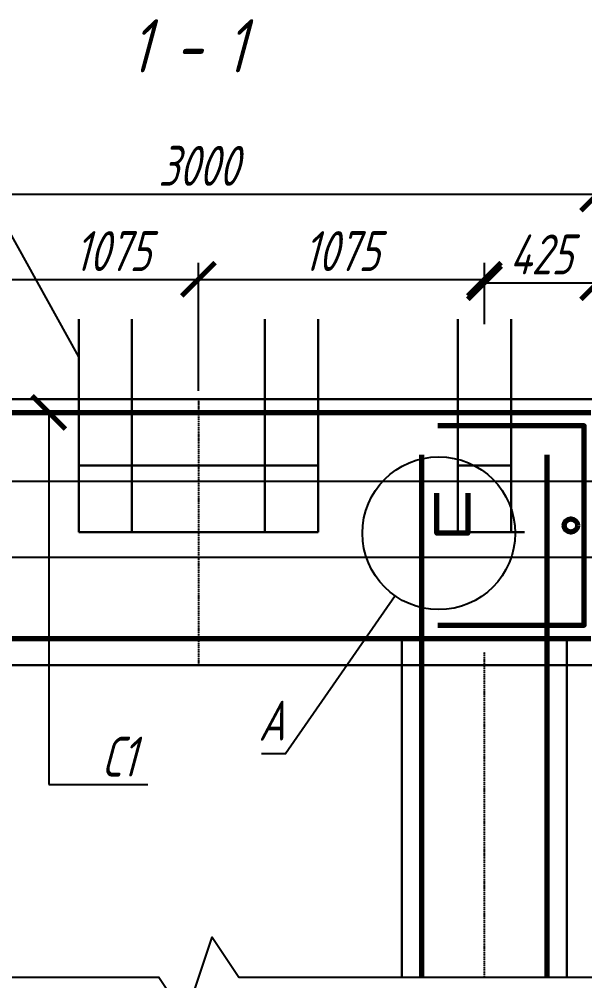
# Model space of a CAD drawing. Header units: millimetres. Extents: x 18535 to 117897, y 11356 to 27315.
# Drawn here: x 42896 to 45022, y 15588 to 19201 of the extents above; entities that cross this region are included whole.
import ezdxf
from ezdxf import colors
from ezdxf.entities.mleader import LeaderData, LeaderLine
from ezdxf.enums import TextEntityAlignment as Align
from ezdxf.math import Vec2, Vec3

# ---------------------------------------------------------------- set-up
doc = ezdxf.new("R2010")
doc.units = ezdxf.units.MM
doc.linetypes.add('ОСЕВАЯ_МЕЛКАЯ', pattern=[8, 5, -1.5, 0, -1.5])
for name, color, linetype, lineweight in [('Dimensions', 1, 'Continuous', 25), ('Обозначения', 102, 'Continuous', 25), ('Основная', 134, 'Continuous', 70)]:
    doc.layers.add(name, color=color, linetype=linetype, lineweight=lineweight)
doc.styles.add('!Жартун', font='simplex.shx', dxfattribs={"width": 0.7, "oblique": 15, "height": 3})
doc.styles.add('Build', font='simplex.shx', dxfattribs={"width": 0.7, "oblique": 15})
doc.dimstyles.new('!Жартун_размер', dxfattribs={"dimtxt": 3, "dimasz": 2.5, "dimexe": 1.25, "dimexo": 0.625, "dimtad": 1, "dimdec": 0, "dimtxsty": '!Жартун', "dimblk": 'ARCHTICK', "dimcen": 2.5, "dimaunit": 1, "dimadec": 0, "dimazin": 0, "dimtfac": 1, "dimtdec": 0, "dimtix": 1, "dimtmove": 1, "dimatfit": 2, "dimldrblk": 'NONE', "dimfxl": 1, "dimtfill": 1, "dimlwd": 25, "dimarcsym": 0})

# ---------------------------------------------------------------- blocks, each defined once
blk = doc.blocks.new('_ArchTick')
at = {"color": 0, "linetype": 'ByBlock', "const_width": 0.15}
blk.add_lwpolyline([(-0.5, -0.5), (0.5, 0.5)], dxfattribs=at)
blk = doc.blocks.new('*D42')
at = {"layer": 'Defpoints', "color": 0, "transparency": 16777216}
for p in [(45069.6, 18543.8), (42069.6, 17773.5), (45069.6, 17773.5)]:
    blk.add_point(p, dxfattribs=at)
at = {"layer": 'Обозначения', "color": 0, "lineweight": -2, "transparency": 16777216}
for p, q in [((42069.6, 17804.8), (42069.6, 18606.3)), ((45069.6, 17804.8), (45069.6, 18606.3))]:
    blk.add_line(p, q, dxfattribs=at)
at = {"layer": 'Обозначения', "color": 0, "linetype": 'Continuous', "lineweight": 25, "transparency": 16777216}
blk.add_line((42069.6, 18543.8), (45069.6, 18543.8), dxfattribs=at)
at = {"layer": 'Обозначения', "color": 0, "lineweight": 25, "transparency": 16777216, "xscale": 125, "yscale": 125, "zscale": 125, "rotation": 180}
blk.add_blockref('_ArchTick', (42069.6, 18543.8), dxfattribs=at)
at = {"layer": 'Обозначения', "color": 0, "lineweight": 25, "transparency": 16777216, "xscale": 125, "yscale": 125, "zscale": 125}
blk.add_blockref('_ArchTick', (45069.6, 18543.8), dxfattribs=at)
at = {"layer": 'Обозначения', "color": 0, "transparency": 16777216, "insert": (43569.6, 18650), "char_height": 150, "attachment_point": 5, "style": '!Жартун', "bg_fill": 3, "box_fill_scale": 1.1, "bg_fill_color": 256, "bg_fill_true_color": 13158600, "bg_fill_transparency": 0}
blk.add_mtext('3000', dxfattribs=at)
blk = doc.blocks.new('_None')
blk = doc.blocks.new('*D56')
at = {"layer": 'Defpoints', "color": 0, "transparency": 16777216}
for p in [(43569.6, 18223.6), (42494.6, 18023.5), (43569.6, 17773.5)]:
    blk.add_point(p, dxfattribs=at)
at = {"layer": 'Обозначения', "color": 0, "lineweight": -2, "transparency": 16777216}
for p, q in [((42494.6, 18054.8), (42494.6, 18286.1)), ((43569.6, 17804.8), (43569.6, 18286.1))]:
    blk.add_line(p, q, dxfattribs=at)
at = {"layer": 'Обозначения', "color": 0, "linetype": 'Continuous', "lineweight": 25, "transparency": 16777216}
blk.add_line((42494.6, 18223.6), (43569.6, 18223.6), dxfattribs=at)
at = {"layer": 'Обозначения', "color": 0, "lineweight": 25, "transparency": 16777216, "xscale": 125, "yscale": 125, "zscale": 125, "rotation": 180}
blk.add_blockref('_ArchTick', (42494.6, 18223.6), dxfattribs=at)
at = {"layer": 'Обозначения', "color": 0, "lineweight": 25, "transparency": 16777216, "xscale": 125, "yscale": 125, "zscale": 125}
blk.add_blockref('_ArchTick', (43569.6, 18223.6), dxfattribs=at)
at = {"layer": 'Обозначения', "color": 0, "transparency": 16777216, "insert": (43247, 18329.8), "char_height": 150, "attachment_point": 5, "style": '!Жартун', "bg_fill": 3, "box_fill_scale": 1.1, "bg_fill_color": 256, "bg_fill_true_color": 13158600, "bg_fill_transparency": 0}
blk.add_mtext('1075', dxfattribs=at)
blk = doc.blocks.new('*D57')
at = {"layer": 'Defpoints', "color": 0, "transparency": 16777216}
for p in [(44644.6, 18223.6), (44644.6, 18023.5), (43569.6, 17773.5)]:
    blk.add_point(p, dxfattribs=at)
at = {"layer": 'Обозначения', "color": 0, "lineweight": -2, "transparency": 16777216}
for p, q in [((43569.6, 17804.8), (43569.6, 18286.1)), ((44644.6, 18054.8), (44644.6, 18286.1))]:
    blk.add_line(p, q, dxfattribs=at)
at = {"layer": 'Обозначения', "color": 0, "linetype": 'Continuous', "lineweight": 25, "transparency": 16777216}
blk.add_line((43569.6, 18223.6), (44644.6, 18223.6), dxfattribs=at)
at = {"layer": 'Обозначения', "color": 0, "lineweight": 25, "transparency": 16777216, "xscale": 125, "yscale": 125, "zscale": 125, "rotation": 180}
blk.add_blockref('_ArchTick', (43569.6, 18223.6), dxfattribs=at)
at = {"layer": 'Обозначения', "color": 0, "lineweight": 25, "transparency": 16777216, "xscale": 125, "yscale": 125, "zscale": 125}
blk.add_blockref('_ArchTick', (44644.6, 18223.6), dxfattribs=at)
at = {"layer": 'Обозначения', "color": 0, "transparency": 16777216, "insert": (44107.1, 18329.8), "char_height": 150, "attachment_point": 5, "style": '!Жартун', "bg_fill": 3, "box_fill_scale": 1.1, "bg_fill_color": 256, "bg_fill_true_color": 13158600, "bg_fill_transparency": 0}
blk.add_mtext('1075', dxfattribs=at)
blk = doc.blocks.new('*D58')
at = {"layer": 'Defpoints', "color": 0, "transparency": 16777216}
for p in [(45069.6, 18211), (44644.6, 18023.5), (45069.6, 17773.5)]:
    blk.add_point(p, dxfattribs=at)
at = {"layer": 'Обозначения', "color": 0, "lineweight": -2, "transparency": 16777216}
for p, q in [((44644.6, 18054.8), (44644.6, 18273.5)), ((45069.6, 17804.8), (45069.6, 18273.5))]:
    blk.add_line(p, q, dxfattribs=at)
at = {"layer": 'Обозначения', "color": 0, "linetype": 'Continuous', "lineweight": 25, "transparency": 16777216}
blk.add_line((44644.6, 18211), (45069.6, 18211), dxfattribs=at)
at = {"layer": 'Обозначения', "color": 0, "lineweight": 25, "transparency": 16777216, "xscale": 125, "yscale": 125, "zscale": 125, "rotation": 180}
blk.add_blockref('_ArchTick', (44644.6, 18211), dxfattribs=at)
at = {"layer": 'Обозначения', "color": 0, "lineweight": 25, "transparency": 16777216, "xscale": 125, "yscale": 125, "zscale": 125}
blk.add_blockref('_ArchTick', (45069.6, 18211), dxfattribs=at)
at = {"layer": 'Обозначения', "color": 0, "transparency": 16777216, "insert": (44857.1, 18317.3), "char_height": 150, "attachment_point": 5, "style": '!Жартун', "bg_fill": 3, "box_fill_scale": 1.1, "bg_fill_color": 256, "bg_fill_true_color": 13158600, "bg_fill_transparency": 0}
blk.add_mtext('425', dxfattribs=at)

msp = doc.modelspace()

# ---------------------------------------------------------------- linework, layer by layer
at = {"layer": 'Dimensions', "linetype": 'ОСЕВАЯ_МЕЛКАЯ'}
msp.add_lwpolyline([(44644.6, 15601.4), (44644.6, 16823.5)], dxfattribs=at)
at = {"layer": 'Dimensions'}
msp.add_lwpolyline([(41948.9, 15601.4), (43421, 15601.4), (43521, 15451.4), (43621, 15751.4), (43721, 15601.4), (45193.2, 15601.4)], dxfattribs=at)
at = {"layer": 'Обозначения', "lineweight": 30}
msp.add_lwpolyline([(42069.6, 17773.5), (45069.6, 17773.5), (45069.6, 16773.5), (42069.6, 16773.5)], close=True, dxfattribs=at)
for points in [[(43119.6, 17723.5), (44019.6, 17723.5)], [(44544.6, 17723.5), (44744.6, 17723.5)], [(43119.6, 17523.5), (44019.6, 17523.5)], [(44544.6, 17523.5), (44744.6, 17523.5)], [(43119.6, 17273.5), (44019.6, 17273.5)], [(44494.6, 17273.5), (44794.6, 17273.5)], [(44334.6, 15601.4), (44334.6, 16873.5), (44954.6, 16873.5), (44954.6, 15601.4)]]:
    msp.add_lwpolyline(points, dxfattribs=at)
at = {"layer": 'Обозначения'}
msp.add_lwpolyline([(44308.8, 17033.7), (43896.3, 16440.3), (43806.3, 16440.3)], dxfattribs=at)
msp.add_circle((44472.8, 17269.5), 287.2, dxfattribs=at)
at = {"layer": 'Основная', "lineweight": 70}
for points in [[(42094.6, 17723.5), (45044.6, 17723.5)], [(44469.6, 16923.5), (45019.6, 16923.5), (45019.6, 17673.5), (44469.6, 17673.5)], [(42094.6, 16873.5), (45044.6, 16873.5)]]:
    msp.add_lwpolyline(points, dxfattribs=at)
at = {"layer": 'Основная'}
for points in [[(44409.6, 15601.4), (44409.6, 17563.5)], [(44879.6, 17563.5), (44879.6, 15601.4)], [(44582.3, 17419.5), (44582.3, 17269.5), (44465.9, 17269.5), (44465.9, 17419.5)]]:
    msp.add_lwpolyline(points, dxfattribs=at)
at = {"layer": 'Основная', "lineweight": 70}
msp.add_circle((44969.6, 17298.5), 25, dxfattribs=at)

# ---------------------------------------------------------------- texts
at = {"layer": 'Dimensions', "style": 'Build', "oblique": 15, "width": 0.7}
msp.add_text('1 - 1', height=200, dxfattribs=at).set_placement((43529.3, 19001.1), align=Align.CENTER)
at = {"layer": 'Обозначения', "style": '!Жартун', "oblique": 15, "width": 0.7}
msp.add_text('А', height=150, dxfattribs=at).set_placement((43893.8, 16490.3), align=Align.RIGHT)

# ---------------------------------------------------------------- leaders
at = {"layer": 'Обозначения'}
ml = msp.add_multileader_mtext('Standard', dxfattribs=at)
ml.set_content('БА2', color=256, style='!Жартун')
ml.set_leader_properties()
ml.set_arrow_properties(name='ARCHTICK')
ml.build(insert=Vec2(0, 0))
ml.multileader.update_dxf_attribs({"text_left_attachment_type": 6, "text_right_attachment_type": 6, "dogleg_length": 2, "arrow_head_size": 125, "scale": 50})
ctx = ml.context
ctx.base_point, ctx.scale, ctx.char_height, ctx.arrow_head_size, ctx.landing_gap_size, ctx.plane_origin = Vec3(45332.1, 17465.7), 50, 150, 125, 100, Vec3(42394.6, 17465.7)
ctx.left_attachment, ctx.right_attachment = 6, 6
notes = []
notes.append((ctx, [(0, (1, 1, 0), (45232.1, 17465.7), (1, 0), 100, [(1, [(42394.6, 17465.7), (44744.6, 17465.7)], 0, [])])]))
ctx.mtext.insert, ctx.mtext.flow_direction = Vec3(45432.1, 17645.7), 5
ml = msp.add_multileader_mtext('Standard', dxfattribs=at)
ml.set_content('Д1/200', color=256, style='!Жартун')
ml.set_leader_properties()
ml.set_arrow_properties(name='ARCHTICK')
ml.build(insert=Vec2(0, 0))
ml.multileader.update_dxf_attribs({"text_left_attachment_type": 6, "text_right_attachment_type": 6, "dogleg_length": 2, "arrow_head_size": 125, "scale": 50})
ctx = ml.context
ctx.base_point, ctx.scale, ctx.char_height, ctx.arrow_head_size, ctx.landing_gap_size, ctx.plane_origin = Vec3(45407.5, 17179.1), 50, 150, 125, 100, Vec3(42119.6, 17179.1)
ctx.left_attachment, ctx.right_attachment = 6, 6
notes.append((ctx, [(0, (1, 1, 0), (45307.5, 17179.1), (1, 0), 100, [(1, [(42119.6, 17179.1), (45019.6, 17179.1)], 0, [])])]))
ctx.mtext.insert, ctx.mtext.flow_direction = Vec3(45507.5, 17379.1), 5
for ctx, leaders in notes:
    for number, flags, end, landing, length, lines in leaders:
        leader = LeaderData()
        leader.index, (leader.has_last_leader_line, leader.has_dogleg_vector, leader.attachment_direction) = number, flags
        leader.last_leader_point, leader.dogleg_vector, leader.dogleg_length = Vec3(end), Vec3(landing), length
        for number, points, colour, breaks in lines:
            line = LeaderLine()
            line.index, line.vertices, line.color, line.breaks = number, Vec3.list(points), colors.encode_raw_color(colour), breaks
            leader.lines.append(line)
        ctx.leaders.append(leader)

# ---------------------------------------------------------------- next in the draw order: dimensions: what is measured, and where the dimension line sits
dim = msp.add_linear_dim(base=(45069.6, 18543.8), p1=(42069.6, 17773.5), p2=(45069.6, 17773.5), dimstyle='!Жартун_размер', dxfattribs=at)
dim.commit()
dim.dimension.update_dxf_attribs({"geometry": '*D42', "text_midpoint": (43569.6, 18650)})

# ---------------------------------------------------------------- next in the draw order: dimensions: what is measured, and where the dimension line sits
dim = msp.add_linear_dim(base=(43569.6, 18223.6), p1=(42494.6, 18023.5), p2=(43569.6, 17773.5), dimstyle='!Жартун_размер', dxfattribs=at)
dim.commit()
dim.dimension.update_dxf_attribs({"geometry": '*D56', "text_midpoint": (43247, 18223.6), "dimtype": 160})

# ---------------------------------------------------------------- next in the draw order: linework, layer by layer
at = {"layer": 'Обозначения', "lineweight": 30}
for points in [[(43119.6, 18073.5), (43119.6, 17273.5)], [(43319.6, 18073.5), (43319.6, 17273.5)]]:
    msp.add_lwpolyline(points, dxfattribs=at)

# ---------------------------------------------------------------- next in the draw order: dimensions: what is measured, and where the dimension line sits
at = {"layer": 'Обозначения'}
dim = msp.add_linear_dim(base=(44644.6, 18223.6), p1=(43569.6, 17773.5), p2=(44644.6, 18023.5), dimstyle='!Жартун_размер', dxfattribs=at)
dim.commit()
dim.dimension.update_dxf_attribs({"geometry": '*D57', "text_midpoint": (44107.1, 18329.8)})

# ---------------------------------------------------------------- next in the draw order: leaders
ml = msp.add_multileader_mtext('Standard', dxfattribs=at)
ml.set_content('БА1', color=256, style='!Жартун')
ml.set_leader_properties()
ml.set_arrow_properties(name='NONE')
ml.build(insert=Vec2(0, 0))
ml.multileader.update_dxf_attribs({"text_left_attachment_type": 6, "text_right_attachment_type": 6, "dogleg_length": 2, "arrow_head_size": 125, "scale": 50})
ctx = ml.context
ctx.base_point, ctx.scale, ctx.char_height, ctx.arrow_head_size, ctx.landing_gap_size, ctx.plane_origin = Vec3(42160, 18689.2), 50, 150, 125, 100, Vec3(43119.6, 17931.8)
ctx.left_attachment, ctx.right_attachment = 6, 6
notes = []
notes.append((ctx, [(0, (1, 1, 0), (42700.2, 18689.2), (-1, 0), 100, [(0, [(43119.6, 17931.8)], 0, [])])]))
ctx.mtext.insert, ctx.mtext.flow_direction = Vec3(42260, 18869.2), 5
ml = msp.add_multileader_mtext('Standard', dxfattribs=at)
ml.set_content('С1', color=256, style='!Жартун')
ml.set_leader_properties()
ml.set_arrow_properties(name='ARCHTICK')
ml.build(insert=Vec2(0, 0))
ml.multileader.update_dxf_attribs({"text_left_attachment_type": 6, "text_right_attachment_type": 6, "dogleg_length": 2, "arrow_head_size": 125, "scale": 50})
ctx = ml.context
ctx.base_point, ctx.scale, ctx.char_height, ctx.arrow_head_size, ctx.landing_gap_size, ctx.plane_origin = Vec3(43106.8, 16324.8), 50, 150, 125, 100, Vec3(43006.8, 17723.5)
ctx.left_attachment, ctx.right_attachment = 6, 6
notes.append((ctx, [(0, (1, 1, 0), (43006.8, 16324.8), (1, 0), 100, [(1, [(43006.8, 17723.5), (43006.8, 16873.5)], 0, [])])]))
ctx.mtext.insert, ctx.mtext.flow_direction = Vec3(43206.8, 16504.8), 5
for ctx, leaders in notes:
    for number, flags, end, landing, length, lines in leaders:
        leader = LeaderData()
        leader.index, (leader.has_last_leader_line, leader.has_dogleg_vector, leader.attachment_direction) = number, flags
        leader.last_leader_point, leader.dogleg_vector, leader.dogleg_length = Vec3(end), Vec3(landing), length
        for number, points, colour, breaks in lines:
            line = LeaderLine()
            line.index, line.vertices, line.color, line.breaks = number, Vec3.list(points), colors.encode_raw_color(colour), breaks
            leader.lines.append(line)
        ctx.leaders.append(leader)

# ---------------------------------------------------------------- next in the draw order: linework, layer by layer
at = {"layer": 'Dimensions', "linetype": 'ОСЕВАЯ_МЕЛКАЯ'}
msp.add_lwpolyline([(43569.6, 17773.5), (43569.6, 16773.5)], dxfattribs=at)
at = {"layer": 'Обозначения', "lineweight": 30}
for points in [[(43819.6, 18073.5), (43819.6, 17273.5)], [(44019.6, 18073.5), (44019.6, 17273.5)], [(44544.6, 18073.5), (44544.6, 17273.5)]]:
    msp.add_lwpolyline(points, dxfattribs=at)

# ---------------------------------------------------------------- next in the draw order: dimensions: what is measured, and where the dimension line sits
at = {"layer": 'Обозначения'}
dim = msp.add_linear_dim(base=(45069.6, 18211), p1=(44644.6, 18023.5), p2=(45069.6, 17773.5), dimstyle='!Жартун_размер', dxfattribs=at)
dim.commit()
dim.dimension.update_dxf_attribs({"geometry": '*D58', "text_midpoint": (44857.1, 18317.3)})

# ---------------------------------------------------------------- next in the draw order: linework, layer by layer
at = {"layer": 'Обозначения', "lineweight": 30}
msp.add_lwpolyline([(44744.6, 18073.5), (44744.6, 17273.5)], dxfattribs=at)

doc.saveas('drawing.dxf')
